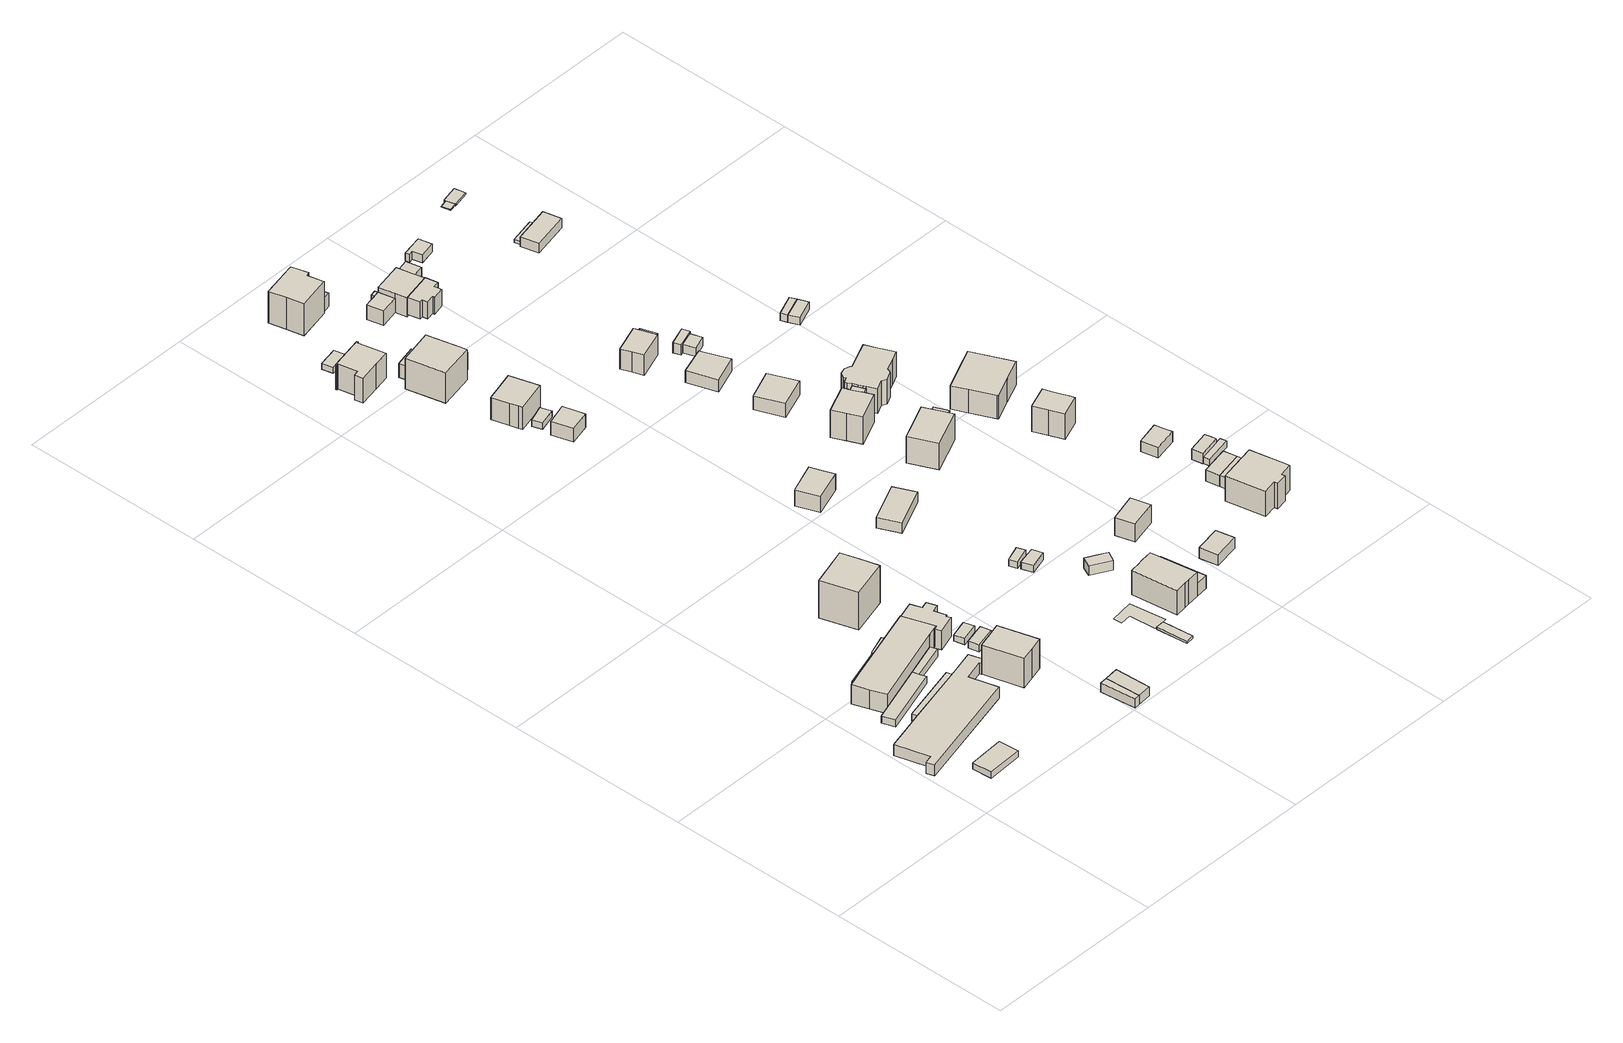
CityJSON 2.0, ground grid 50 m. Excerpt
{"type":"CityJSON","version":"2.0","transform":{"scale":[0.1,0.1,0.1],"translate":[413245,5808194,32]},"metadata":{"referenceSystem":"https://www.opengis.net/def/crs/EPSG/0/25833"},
"CityObjects":{
"building1":{"type":"Building","attributes":{"Gemeindeschluessel":"11000009","BezugspunktDach":"2200","function":"31001_2000","measuredHeight":1.94,"storeysAboveGround":1},"address":[{"country":"Germany","locality":"Berlin","thoroughfareNumber":"58 (3)","thoroughfareName":"Triglawstraße"}],"geometry":[{"type":"Solid","lod":"1","boundaries":[[[[0,1,2,3]],[[4,5,6,7]],[[4,7,3,2]],[[5,4,2,1]],[[6,5,1,0]],[[7,6,0,3]]]]}]},
"building2":{"type":"Building","attributes":{"Gemeindeschluessel":"11000009","BezugspunktDach":"2200","function":"31001_2444","measuredHeight":3.26,"storeysAboveGround":1},"address":[{"country":"Germany","locality":"Berlin","thoroughfareNumber":"58 (1)","thoroughfareName":"Triglawstraße"}],"geometry":[{"type":"Solid","lod":"1","boundaries":[[[[8,9,10,11,12,13,14,15,16,17,18,19]],[[20,21,22,23,24,25,26,27,28,29,30,31]],[[20,31,19,18]],[[21,20,18,17]],[[22,21,17,16]],[[23,22,16,15]],[[24,23,15,14]],[[25,24,14,13]],[[26,25,13,12]],[[27,26,12,11]],[[28,27,11,10]],[[29,28,10,9]],[[30,29,9,8]],[[31,30,8,19]]]]}]},
"building3":{"type":"Building","attributes":{"Gemeindeschluessel":"11000009","BezugspunktDach":"2200","function":"51009_1610","measuredHeight":2.04,"storeysAboveGround":0},"address":[{"country":"Germany","locality":"Berlin"}],"geometry":[{"type":"Solid","lod":"1","boundaries":[[[[32,33,34,35]],[[36,37,38,39]],[[36,39,35,34]],[[37,36,34,33]],[[38,37,33,32]],[[39,38,32,35]]]]}]},
"building4":{"type":"Building","attributes":{"Gemeindeschluessel":"11000009","function":"31001_2444"},"address":[{"country":"Germany","locality":"Berlin","thoroughfareNumber":"56 (3)","thoroughfareName":"Triglawstraße"}],"children":["building4-1","building4-2"]},
"building4-1":{"type":"BuildingPart","attributes":{"BezugspunktDach":"2200","measuredHeight":2.12,"storeysAboveGround":1},"parents":["building4"],"geometry":[{"type":"Solid","lod":"1","boundaries":[[[[40,41,42,43,44,45]],[[46,47,48,49,50,51]],[[46,51,45,44]],[[47,46,44,43]],[[49,48,42,41]],[[50,49,41,40]],[[51,50,40,45]],[[43,42,48,47]]]]}]},
"building4-2":{"type":"BuildingPart","attributes":{"BezugspunktDach":"2200","measuredHeight":2.12,"storeysAboveGround":1},"parents":["building4"],"geometry":[{"type":"Solid","lod":"1","boundaries":[[[[42,52,53,43]],[[54,55,48,47]],[[54,47,43,53]],[[55,54,53,52]],[[48,55,52,42]],[[42,43,47,48]]]]}]},
"building5":{"type":"Building","attributes":{"Gemeindeschluessel":"11000009","BezugspunktDach":"2200","function":"31001_2000","measuredHeight":2.02,"storeysAboveGround":1},"address":[{"country":"Germany","locality":"Berlin","thoroughfareNumber":"56 (2)","thoroughfareName":"Triglawstraße"}],"geometry":[{"type":"Solid","lod":"1","boundaries":[[[[56,57,58,59,60,61]],[[62,63,64,65,66,67]],[[62,67,61,60]],[[63,62,60,59]],[[64,63,59,58]],[[65,64,58,57]],[[66,65,57,56]],[[67,66,56,61]]]]}]},
"building6":{"type":"Building","attributes":{"Gemeindeschluessel":"11000009","BezugspunktDach":"2200","function":"31001_2444","measuredHeight":6.42,"storeysAboveGround":1},"address":[{"country":"Germany","locality":"Berlin","thoroughfareNumber":"56 (1)","thoroughfareName":"Triglawstraße"}],"geometry":[{"type":"Solid","lod":"1","boundaries":[[[[68,69,70,71,72,73,74,75,76,77]],[[78,79,80,81,82,83,84,85,86,87]],[[78,87,77,76]],[[79,78,76,75]],[[80,79,75,74]],[[81,80,74,73]],[[82,81,73,72]],[[83,82,72,71]],[[84,83,71,70]],[[85,84,70,69]],[[86,85,69,68]],[[87,86,68,77]]]]}]},
"building7":{"type":"Building","attributes":{"Gemeindeschluessel":"11000009","BezugspunktDach":"2200","function":"31001_2000","measuredHeight":9.99,"storeysAboveGround":2},"address":[{"country":"Germany","locality":"Berlin","thoroughfareNumber":"58","thoroughfareName":"Triglawstraße"}],"geometry":[{"type":"Solid","lod":"1","boundaries":[[[[88,89,90,91,92,93,94]],[[95,96,97,98,99,100,101]],[[95,101,94,93]],[[96,95,93,92]],[[97,96,92,91]],[[98,97,91,90]],[[99,98,90,89]],[[100,99,89,88]],[[101,100,88,94]]]]}]},
"building8":{"type":"Building","attributes":{"Gemeindeschluessel":"11000009","BezugspunktDach":"2200","function":"51009_1610","measuredHeight":2.69,"storeysAboveGround":0},"address":[{"country":"Germany","locality":"Berlin"}],"geometry":[{"type":"Solid","lod":"1","boundaries":[[[[102,103,104,105]],[[106,107,108,109]],[[106,109,105,104]],[[107,106,104,103]],[[108,107,103,102]],[[109,108,102,105]]]]}]},
"building9":{"type":"Building","attributes":{"Gemeindeschluessel":"11000009","BezugspunktDach":"2200","function":"31001_1010","measuredHeight":14.52,"storeysAboveGround":2},"address":[{"country":"Germany","locality":"Berlin","thoroughfareNumber":"54","thoroughfareName":"Triglawstraße"}],"geometry":[{"type":"Solid","lod":"1","boundaries":[[[[110,111,112,113,114]],[[115,116,117,118,119]],[[115,119,114,113]],[[116,115,113,112]],[[117,116,112,111]],[[118,117,111,110]],[[119,118,110,114]]]]}]},
"building10":{"type":"Building","attributes":{"Gemeindeschluessel":"11000009","BezugspunktDach":"2200","function":"31001_1010","measuredHeight":6.49,"storeysAboveGround":2},"address":[{"country":"Germany","locality":"Berlin","thoroughfareNumber":"56","thoroughfareName":"Triglawstraße"}],"geometry":[{"type":"Solid","lod":"1","boundaries":[[[[120,121,122,123,124,125,126,127,128,129,130,131,132,133]],[[134,135,136,137,138,139,140,141,142,143,144,145,146,147]],[[134,147,133,132]],[[135,134,132,131]],[[136,135,131,130]],[[137,136,130,129]],[[138,137,129,128]],[[139,138,128,127]],[[140,139,127,126]],[[141,140,126,125]],[[142,141,125,124]],[[143,142,124,123]],[[144,143,123,122]],[[145,144,122,121]],[[146,145,121,120]],[[147,146,120,133]]]]}]},
"building11":{"type":"Building","attributes":{"Gemeindeschluessel":"11000009","BezugspunktDach":"2200","function":"31001_2000","measuredHeight":2.65,"storeysAboveGround":1},"address":[{"country":"Germany","locality":"Berlin","thoroughfareNumber":"58 (4)","thoroughfareName":"Triglawstraße"}],"geometry":[{"type":"Solid","lod":"1","boundaries":[[[[103,148,149,104]],[[150,151,152,153]],[[150,153,104,149]],[[151,150,149,148]],[[152,151,148,103]],[[153,152,103,104]]]]}]},
"building12":{"type":"Building","attributes":{"Gemeindeschluessel":"11000009","BezugspunktDach":"2200","function":"51009_1611","measuredHeight":2.14,"storeysAboveGround":0},"address":[{"country":"Germany","locality":"Berlin"}],"geometry":[{"type":"Solid","lod":"1","boundaries":[[[[154,155,156,157]],[[158,159,160,161]],[[158,161,157,156]],[[159,158,156,155]],[[160,159,155,154]],[[161,160,154,157]]]]}]},
"building13":{"type":"Building","attributes":{"Gemeindeschluessel":"11000009","BezugspunktDach":"2200","function":"51009_1611","measuredHeight":1.84,"storeysAboveGround":0},"address":[{"country":"Germany","locality":"Berlin"}],"geometry":[{"type":"Solid","lod":"1","boundaries":[[[[162,163,164,165]],[[166,167,168,169]],[[166,169,165,164]],[[167,166,164,163]],[[168,167,163,162]],[[169,168,162,165]]]]}]},
"building14":{"type":"Building","attributes":{"Gemeindeschluessel":"11000009","BezugspunktDach":"2200","function":"31001_1010","measuredHeight":10.83,"storeysAboveGround":1},"address":[{"country":"Germany","locality":"Berlin","thoroughfareNumber":"17","thoroughfareName":"Wodanstraße"}],"geometry":[{"type":"Solid","lod":"1","boundaries":[[[[170,171,172,173,174,175,176,177,178,179,180,181]],[[182,183,184,185,186,187,188,189,190,191,192,193]],[[182,193,181,180]],[[183,182,180,179]],[[184,183,179,178]],[[185,184,178,177]],[[186,185,177,176]],[[187,186,176,175]],[[188,187,175,174]],[[189,188,174,173]],[[190,189,173,172]],[[191,190,172,171]],[[192,191,171,170]],[[193,192,170,181]]]]}]},
"building15":{"type":"Building","attributes":{"Gemeindeschluessel":"11000009","BezugspunktDach":"2200","function":"31001_2000","measuredHeight":0.719,"storeysAboveGround":1},"address":[{"country":"Germany","locality":"Berlin","thoroughfareNumber":"59 (3)","thoroughfareName":"Triglawstraße"}],"geometry":[{"type":"Solid","lod":"1","boundaries":[[[[194,195,196,197]],[[198,199,200,201]],[[198,201,197,196]],[[199,198,196,195]],[[200,199,195,194]],[[201,200,194,197]]]]}]},
"building16":{"type":"Building","attributes":{"Gemeindeschluessel":"11000009","BezugspunktDach":"2200","function":"31001_2463","measuredHeight":1.76,"storeysAboveGround":1},"address":[{"country":"Germany","locality":"Berlin","thoroughfareNumber":"15 (1)","thoroughfareName":"Wodanstraße"}],"geometry":[{"type":"Solid","lod":"1","boundaries":[[[[202,203,204,205]],[[206,207,208,209]],[[206,209,205,204]],[[207,206,204,203]],[[208,207,203,202]],[[209,208,202,205]]]]}]},
"building17":{"type":"Building","attributes":{"Gemeindeschluessel":"11000009","BezugspunktDach":"2200","function":"31001_1010","measuredHeight":0.035,"storeysAboveGround":1},"address":[{"country":"Germany","locality":"Berlin","thoroughfareNumber":"59 (2)","thoroughfareName":"Triglawstraße"}],"geometry":[{"type":"MultiSurface","lod":"1","boundaries":[[[210,211,212,197,196,213,214,215]]]}]},
"building18":{"type":"Building","attributes":{"Gemeindeschluessel":"11000009","BezugspunktDach":"2200","function":"31001_2000","measuredHeight":4.73,"storeysAboveGround":1},"address":[{"country":"Germany","locality":"Berlin","thoroughfareNumber":"45 (2)","thoroughfareName":"Triglawstraße"}],"geometry":[{"type":"Solid","lod":"1","boundaries":[[[[216,217,218,219]],[[220,221,222,223]],[[220,223,219,218]],[[221,220,218,217]],[[222,221,217,216]],[[223,222,216,219]]]]}]},
"building19":{"type":"Building","attributes":{"Gemeindeschluessel":"11000009","BezugspunktDach":"2200","function":"31001_2000","measuredHeight":2.59,"storeysAboveGround":1},"address":[{"country":"Germany","locality":"Berlin","thoroughfareNumber":"21 (1)","thoroughfareName":"Wodanstraße"}],"geometry":[{"type":"Solid","lod":"1","boundaries":[[[[224,225,226,227,228]],[[229,230,231,232,233]],[[229,233,228,227]],[[230,229,227,226]],[[231,230,226,225]],[[232,231,225,224]],[[233,232,224,228]]]]}]},
"building20":{"type":"Building","attributes":{"Gemeindeschluessel":"11000009","BezugspunktDach":"2200","function":"31001_1010","measuredHeight":8.16,"storeysAboveGround":1},"address":[{"country":"Germany","locality":"Berlin","thoroughfareNumber":"21","thoroughfareName":"Wodanstraße"}],"geometry":[{"type":"Solid","lod":"1","boundaries":[[[[234,235,236,237,238,239]],[[240,241,242,243,244,245]],[[240,245,239,238]],[[241,240,238,237]],[[242,241,237,236]],[[243,242,236,235]],[[244,243,235,234]],[[245,244,234,239]]]]}]},
"building21":{"type":"Building","attributes":{"Gemeindeschluessel":"11000009","function":"31001_1010"},"address":[{"country":"Germany","locality":"Berlin","thoroughfareNumber":"19","thoroughfareName":"Wodanstraße"}],"children":["building21-1","building21-2"]},
"building21-1":{"type":"BuildingPart","attributes":{"BezugspunktDach":"2200","measuredHeight":10.3,"storeysAboveGround":2},"parents":["building21"],"geometry":[{"type":"MultiSurface","lod":"1","boundaries":[[[246,247,248,249,250]],[[251,252,253,254,255]],[[251,255,250,249]],[[256,257,258,259,252,251,249,248]],[[253,252,248,247]],[[254,253,247,246]],[[255,254,246,250]],[[259,258,257,256]]]}]},
"building21-2":{"type":"BuildingPart","attributes":{"BezugspunktDach":"2200","measuredHeight":5.05,"storeysAboveGround":2},"parents":["building21"],"geometry":[{"type":"Solid","lod":"1","boundaries":[[[[256,260,261,257]],[[262,263,259,258]],[[262,258,257,261]],[[263,262,261,260]],[[259,263,260,256]],[[258,259,256,257]]]]}]},
"building22":{"type":"Building","attributes":{"Gemeindeschluessel":"11000009","BezugspunktDach":"2200","function":"31001_2000","measuredHeight":4.08,"storeysAboveGround":1},"address":[{"country":"Germany","locality":"Berlin","thoroughfareNumber":"19 (1)","thoroughfareName":"Wodanstraße"}],"geometry":[{"type":"Solid","lod":"1","boundaries":[[[[264,265,266,267]],[[268,269,270,271]],[[268,271,267,266]],[[269,268,266,265]],[[270,269,265,264]],[[271,270,264,267]]]]}]},
"building23":{"type":"Building","attributes":{"Gemeindeschluessel":"11000009","BezugspunktDach":"2200","function":"31001_2463","measuredHeight":5.63,"storeysAboveGround":1},"address":[{"country":"Germany","locality":"Berlin","thoroughfareNumber":"51 (1)","thoroughfareName":"Triglawstraße"}],"geometry":[{"type":"Solid","lod":"1","boundaries":[[[[272,273,274,275,276]],[[277,278,279,280,281]],[[277,281,276,275]],[[278,277,275,274]],[[279,278,274,273]],[[280,279,273,272]],[[281,280,272,276]]]]}]},
"building24":{"type":"Building","attributes":{"Gemeindeschluessel":"11000009","BezugspunktDach":"2200","function":"31001_2000","measuredHeight":1.99,"storeysAboveGround":1},"address":[{"country":"Germany","locality":"Berlin","thoroughfareNumber":"55 (1)","thoroughfareName":"Triglawstraße"}],"geometry":[{"type":"Solid","lod":"1","boundaries":[[[[282,283,284,285]],[[286,287,288,289]],[[286,289,285,284]],[[287,286,284,283]],[[288,287,283,282]],[[289,288,282,285]]]]}]},
"building25":{"type":"Building","attributes":{"Gemeindeschluessel":"11000009","BezugspunktDach":"2200","function":"31001_2463","measuredHeight":2.15,"storeysAboveGround":1},"address":[{"country":"Germany","locality":"Berlin","thoroughfareNumber":"57 (1)","thoroughfareName":"Triglawstraße"}],"geometry":[{"type":"Solid","lod":"1","boundaries":[[[[290,291,292,293]],[[294,295,296,297]],[[294,297,293,292]],[[295,294,292,291]],[[296,295,291,290]],[[297,296,290,293]]]]}]},
"building26":{"type":"Building","attributes":{"Gemeindeschluessel":"11000009","BezugspunktDach":"2200","function":"31001_2463","measuredHeight":3.79,"storeysAboveGround":1},"address":[{"country":"Germany","locality":"Berlin","thoroughfareNumber":"53 (1)","thoroughfareName":"Triglawstraße"}],"geometry":[{"type":"Solid","lod":"1","boundaries":[[[[298,299,300,301]],[[302,303,304,305]],[[302,305,301,300]],[[303,302,300,299]],[[304,303,299,298]],[[305,304,298,301]]]]}]},
"building27":{"type":"Building","attributes":{"Gemeindeschluessel":"11000009","BezugspunktDach":"2200","function":"31001_1010","measuredHeight":9.08,"storeysAboveGround":2},"address":[{"country":"Germany","locality":"Berlin","thoroughfareNumber":"59","thoroughfareName":"Triglawstraße"}],"geometry":[{"type":"Solid","lod":"1","boundaries":[[[[306,307,308,309,310,311,312,313,314]],[[315,316,317,318,319,320,321,322,323]],[[315,323,314,313]],[[316,315,313,312]],[[317,316,312,311]],[[318,317,311,310]],[[319,318,310,309]],[[320,319,309,308]],[[321,320,308,307]],[[322,321,307,306]],[[323,322,306,314]]]]}]},
"building28":{"type":"Building","attributes":{"Gemeindeschluessel":"11000009","BezugspunktDach":"2200","function":"31001_2463","measuredHeight":3.61,"storeysAboveGround":1},"address":[{"country":"Germany","locality":"Berlin","thoroughfareNumber":"57A (3)","thoroughfareName":"Triglawstraße"}],"geometry":[{"type":"Solid","lod":"1","boundaries":[[[[324,325,326,327,328]],[[329,330,331,332,333]],[[329,333,328,327]],[[330,329,327,326]],[[331,330,326,325]],[[332,331,325,324]],[[333,332,324,328]]]]}]},
"building29":{"type":"Building","attributes":{"Gemeindeschluessel":"11000009","function":"31001_1010"},"address":[{"country":"Germany","locality":"Berlin","thoroughfareNumber":"13","thoroughfareName":"Wodanstraße"}],"children":["building29-1","building29-2"]},
"building29-1":{"type":"BuildingPart","attributes":{"BezugspunktDach":"2200","measuredHeight":10.13,"storeysAboveGround":2},"parents":["building29"],"geometry":[{"type":"MultiSurface","lod":"1","boundaries":[[[334,335,336,337,338,339,340,341,342,343]],[[344,345,346,347,348,349,350,351,352,353]],[[344,353,343,342]],[[345,344,342,341]],[[346,345,341,340]],[[354,355,340,339]],[[356,354,347,348,347,339,338]],[[349,348,349,357,356,358,338,337]],[[350,349,337,336]],[[351,350,336,335]],[[352,351,335,334]],[[353,352,334,343]],[[347,346,355,354]],[[348,347,354,356]],[[358,356,357,349,348]]]}]},
"building29-2":{"type":"BuildingPart","attributes":{"BezugspunktDach":"2200","measuredHeight":3.95,"storeysAboveGround":2},"parents":["building29"],"geometry":[{"type":"MultiSurface","lod":"1","boundaries":[[[357,359,360,361,355,356]],[[346,362,363,364,349,348]],[[362,346,355,361]],[[363,362,361,360]],[[364,363,360,359]],[[349,364,359,357]],[[346,347,354,355]],[[348,356,354,347]],[[348,349,357,356]]]}]},
"building30":{"type":"Building","attributes":{"Gemeindeschluessel":"11000009","BezugspunktDach":"2200","function":"31001_2000","measuredHeight":3.81,"storeysAboveGround":1},"address":[{"country":"Germany","locality":"Berlin","thoroughfareNumber":"59 (1)","thoroughfareName":"Triglawstraße"}],"geometry":[{"type":"Solid","lod":"1","boundaries":[[[[365,366,367,368]],[[369,370,319,318]],[[369,318,368,367]],[[370,369,367,366]],[[319,370,366,365]],[[318,319,365,368]]]]}]},
"building31":{"type":"Building","attributes":{"Gemeindeschluessel":"11000009","BezugspunktDach":"2200","function":"51009_1610","measuredHeight":2.42,"storeysAboveGround":0},"address":[{"country":"Germany","locality":"Berlin"}],"geometry":[{"type":"Solid","lod":"1","boundaries":[[[[371,372,373,374]],[[375,376,377,378]],[[375,378,374,373]],[[376,375,373,372]],[[377,376,372,371]],[[378,377,371,374]]]]}]},
"building32":{"type":"Building","attributes":{"Gemeindeschluessel":"11000009","BezugspunktDach":"2200","function":"31001_2000","measuredHeight":3.73,"storeysAboveGround":1},"address":[{"country":"Germany","locality":"Berlin","thoroughfareNumber":"59 (6)","thoroughfareName":"Triglawstraße"}],"geometry":[{"type":"Solid","lod":"1","boundaries":[[[[379,380,381,382,383]],[[384,385,386,387,388]],[[384,388,383,382]],[[385,384,382,381]],[[386,385,381,380]],[[387,386,380,379]],[[388,387,379,383]]]]}]},
"building33":{"type":"Building","attributes":{"Gemeindeschluessel":"11000009","BezugspunktDach":"2200","function":"31001_1010","measuredHeight":6.97,"storeysAboveGround":1},"address":[{"country":"Germany","locality":"Berlin","thoroughfareNumber":"57A","thoroughfareName":"Triglawstraße"}],"geometry":[{"type":"Solid","lod":"1","boundaries":[[[[389,390,391,392,393]],[[394,395,396,397,398]],[[394,398,393,392]],[[395,394,392,391]],[[396,395,391,390]],[[397,396,390,389]],[[398,397,389,393]]]]}]},
"building34":{"type":"Building","attributes":{"Gemeindeschluessel":"11000009","function":"31001_1010"},"address":[{"country":"Germany","locality":"Berlin","thoroughfareNumber":"15","thoroughfareName":"Wodanstraße"}],"children":["building34-1","building34-2","building34-3"]},
"building34-1":{"type":"BuildingPart","attributes":{"BezugspunktDach":"2200","measuredHeight":7.08,"storeysAboveGround":1},"parents":["building34"],"geometry":[{"type":"MultiSurface","lod":"1","boundaries":[[[399,400,401,402,403,404,405,406]],[[407,408,409,410,411,412,413,414]],[[407,414,406,405]],[[408,407,405,404]],[[409,408,404,403]],[[415,416,403,402]],[[411,410,402,401]],[[412,411,401,400]],[[413,412,400,399]],[[417,418,413,399,406]],[[410,409,416,415]],[[414,413,418,417]]]}]},
"building34-2":{"type":"BuildingPart","attributes":{"BezugspunktDach":"2200","measuredHeight":4.34,"storeysAboveGround":1},"parents":["building34"],"geometry":[{"type":"Solid","lod":"1","boundaries":[[[[415,419,420,416]],[[421,422,410,409]],[[421,409,416,420]],[[422,421,420,419]],[[410,422,419,415]],[[410,415,416,409]]]]}]},
"building34-3":{"type":"BuildingPart","attributes":{"BezugspunktDach":"2200","measuredHeight":4.34,"storeysAboveGround":1},"parents":["building34"],"geometry":[{"type":"Solid","lod":"1","boundaries":[[[[423,418,417,424,425]],[[426,414,413,427,428]],[[426,428,425,424]],[[414,426,424,417]],[[427,413,418,423]],[[428,427,423,425]],[[413,414,417,418]]]]}]},
"building35":{"type":"Building","attributes":{"Gemeindeschluessel":"11000009","BezugspunktDach":"2200","function":"31001_1010","measuredHeight":5.05,"storeysAboveGround":1},"address":[{"country":"Germany","locality":"Berlin","thoroughfareNumber":"17 (1)","thoroughfareName":"Wodanstraße"}],"geometry":[{"type":"Solid","lod":"1","boundaries":[[[[429,430,431,432,433,434,435,436,437,438]],[[439,440,441,442,443,444,445,446,447,448]],[[439,448,438,437]],[[440,439,437,436]],[[441,440,436,435]],[[442,441,435,434]],[[443,442,434,433]],[[444,443,433,432]],[[445,444,432,431]],[[446,445,431,430]],[[447,446,430,429]],[[448,447,429,438]]]]}]},
"building36":{"type":"Building","attributes":{"Gemeindeschluessel":"11000009","BezugspunktDach":"2200","function":"31001_1010","measuredHeight":4.62,"storeysAboveGround":1},"address":[{"country":"Germany","locality":"Berlin","thoroughfareNumber":"49","thoroughfareName":"Triglawstraße"}],"geometry":[{"type":"Solid","lod":"1","boundaries":[[[[449,450,451,452]],[[453,454,455,456]],[[453,456,452,451]],[[454,453,451,450]],[[455,454,450,449]],[[456,455,449,452]]]]}]},
"building37":{"type":"Building","attributes":{"Gemeindeschluessel":"11000009","function":"31001_1010"},"address":[{"country":"Germany","locality":"Berlin","thoroughfareNumber":"45","thoroughfareName":"Triglawstraße"}],"children":["building37-1","building37-2"]},
"building37-1":{"type":"BuildingPart","attributes":{"BezugspunktDach":"2200","measuredHeight":7.63,"storeysAboveGround":1},"parents":["building37"],"geometry":[{"type":"MultiSurface","lod":"1","boundaries":[[[457,458,459,460,461,462,463,464,465]],[[466,467,468,469,470,471,472,473,474]],[[466,474,465,464]],[[467,466,464,463]],[[475,476,467,463,462]],[[477,475,468,462,461]],[[470,469,461,460]],[[471,470,460,459]],[[472,471,459,458]],[[473,472,458,457]],[[474,473,457,465]],[[468,467,476,475]],[[469,478,468,475,477]]]}]},
"building37-2":{"type":"BuildingPart","attributes":{"BezugspunktDach":"2200","measuredHeight":4.35,"storeysAboveGround":1},"parents":["building37"],"geometry":[{"type":"MultiSurface","lod":"1","boundaries":[[[477,479,480,481,476]],[[482,483,470,469,467]],[[482,467,476,481]],[[483,482,481,480]],[[470,483,480,479]],[[469,470,479,477]],[[469,477,469,484]],[[476,467,468,475]],[[484,469,477,475,468]]]}]},
"building38":{"type":"Building","attributes":{"Gemeindeschluessel":"11000009","BezugspunktDach":"2200","function":"31001_1010","measuredHeight":3.54,"storeysAboveGround":1},"address":[{"country":"Germany","locality":"Berlin","thoroughfareNumber":"47","thoroughfareName":"Triglawstraße"}],"geometry":[{"type":"Solid","lod":"1","boundaries":[[[[485,486,487,488]],[[489,490,491,492]],[[489,492,488,487]],[[490,489,487,486]],[[491,490,486,485]],[[492,491,485,488]]]]}]},
"building39":{"type":"Building","attributes":{"Gemeindeschluessel":"11000009","function":"31001_1010"},"address":[{"country":"Germany","locality":"Berlin","thoroughfareNumber":"53","thoroughfareName":"Triglawstraße"}],"children":["building39-1","building39-2"]},
"building39-1":{"type":"BuildingPart","attributes":{"BezugspunktDach":"2200","measuredHeight":9.34,"storeysAboveGround":2},"parents":["building39"],"geometry":[{"type":"MultiSurface","lod":"1","boundaries":[[[493,494,495,496,497]],[[498,499,500,501,502]],[[498,502,497,496]],[[503,504,505,498,496,495]],[[500,506,507,503,499,495,494]],[[501,500,494,493]],[[502,501,493,497]],[[499,505,504,503]],[[499,503,507,506]]]}]},
"building39-2":{"type":"BuildingPart","attributes":{"BezugspunktDach":"2200","measuredHeight":6.24,"storeysAboveGround":2},"parents":["building39"],"geometry":[{"type":"MultiSurface","lod":"1","boundaries":[[[507,508,509,504]],[[510,511,506,505]],[[510,505,504,509]],[[511,510,509,508]],[[506,511,508,507]],[[505,499,503,504]],[[506,507,503,499]]]}]},
"building40":{"type":"Building","attributes":{"Gemeindeschluessel":"11000009","BezugspunktDach":"2200","function":"51009_1610","measuredHeight":3,"storeysAboveGround":0},"address":[{"country":"Germany","locality":"Berlin"}],"geometry":[{"type":"Solid","lod":"1","boundaries":[[[[512,513,514,515]],[[516,517,518,519]],[[516,519,515,514]],[[517,516,514,513]],[[518,517,513,512]],[[519,518,512,515]]]]}]},
"building41":{"type":"Building","attributes":{"Gemeindeschluessel":"11000009","function":"31001_1010"},"address":[{"country":"Germany","locality":"Berlin","thoroughfareNumber":"51","thoroughfareName":"Triglawstraße"}],"children":["building41-1","building41-2","building41-3"]},
"building41-1":{"type":"BuildingPart","attributes":{"BezugspunktDach":"2200","measuredHeight":9,"storeysAboveGround":1},"parents":["building41"],"geometry":[{"type":"MultiSurface","lod":"1","boundaries":[[[520,521,522,523,524,525,526,527,528,529,530,531,532,533,534,535,536,537,538,539,540,541,542]],[[543,544,545,546,547,548,549,550,551,552,553,554,555,556,557,558,559,560,561,562,563,564,565]],[[543,565,542,541]],[[544,543,541,540]],[[545,544,540,539]],[[546,545,539,538]],[[547,546,538,537]],[[548,547,537,536]],[[549,548,536,535]],[[550,549,535,534]],[[551,550,534,533]],[[552,551,533,532]],[[553,552,532,531]],[[554,553,531,530]],[[555,554,530,529]],[[556,555,529,528]],[[557,556,528,527]],[[558,557,527,526]],[[559,558,526,525]],[[560,559,525,524]],[[566,567,524,523]],[[568,566,561,523,522]],[[569,568,562,522,521]],[[564,563,521,520]],[[565,564,520,542]],[[561,560,570,567,566]],[[562,571,561,566,568]],[[563,562,568,569]]]}]},
"building41-2":{"type":"BuildingPart","attributes":{"BezugspunktDach":"2200","measuredHeight":6.64,"storeysAboveGround":1},"parents":["building41"],"geometry":[{"type":"MultiSurface","lod":"1","boundaries":[[[572,567,569,573,574]],[[575,563,560,576,577]],[[575,577,574,573]],[[563,575,573,569]],[[576,560,567,572]],[[561,566,567,560]],[[571,562,568,566,578,561]],[[569,568,562,563]],[[577,579,580,574]],[[572,580,579,576]]]}]},
"building41-3":{"type":"BuildingPart","attributes":{"BezugspunktDach":"2200","measuredHeight":9.45,"storeysAboveGround":1},"parents":["building41"],"geometry":[{"type":"MultiSurface","lod":"1","boundaries":[[[581,582,583,584,585,586,587,588,589,590]],[[591,592,575,577,579,576,593,594,595,596]],[[591,596,590,589]],[[592,591,589,588]],[[575,592,588,587]],[[577,575,587,586]],[[580,574,577,586,585]],[[572,580,579,585,584]],[[593,576,584,583]],[[594,593,583,582]],[[595,594,582,581]],[[596,595,581,590]],[[579,577,574,580]],[[576,597,579,580,572]]]}]},
"building42":{"type":"Building","attributes":{"Gemeindeschluessel":"11000009","BezugspunktDach":"2200","function":"31001_2000","measuredHeight":3.17,"storeysAboveGround":1},"address":[{"country":"Germany","locality":"Berlin","thoroughfareNumber":"45 (1)","thoroughfareName":"Triglawstraße"}],"geometry":[{"type":"Solid","lod":"1","boundaries":[[[[598,599,600,601,602,603]],[[604,605,606,607,608,609]],[[604,609,603,602]],[[605,604,602,601]],[[606,605,601,600]],[[607,606,600,599]],[[608,607,599,598]],[[609,608,598,603]]]]}]},
"building43":{"type":"Building","attributes":{"Gemeindeschluessel":"11000009","BezugspunktDach":"2200","function":"31001_1010","measuredHeight":3.25,"storeysAboveGround":1},"address":[{"country":"Germany","locality":"Berlin","thoroughfareNumber":"47 (2)","thoroughfareName":"Triglawstraße"}],"geometry":[{"type":"Solid","lod":"1","boundaries":[[[[610,611,612,613,614]],[[615,616,617,618,619]],[[615,619,614,613]],[[616,615,613,612]],[[617,616,612,611]],[[618,617,611,610]],[[619,618,610,614]]]]}]},
"building44":{"type":"Building","attributes":{"Gemeindeschluessel":"11000009","BezugspunktDach":"2200","function":"31001_2000","measuredHeight":2.32,"storeysAboveGround":1},"address":[{"country":"Germany","locality":"Berlin","thoroughfareNumber":"15 (2)","thoroughfareName":"Wodanstraße"}],"geometry":[{"type":"Solid","lod":"1","boundaries":[[[[620,621,622,623,624,625]],[[626,627,628,629,630,631]],[[626,631,625,624]],[[627,626,624,623]],[[628,627,623,622]],[[629,628,622,621]],[[630,629,621,620]],[[631,630,620,625]]]]}]},
"building45":{"type":"Building","attributes":{"Gemeindeschluessel":"11000009","BezugspunktDach":"2200","function":"31001_1010","measuredHeight":8.64,"storeysAboveGround":2},"address":[{"country":"Germany","locality":"Berlin","thoroughfareNumber":"59A","thoroughfareName":"Triglawstraße"}],"geometry":[{"type":"Solid","lod":"1","boundaries":[[[[632,633,634,635,636,637,638,639,640,641]],[[642,643,644,645,646,647,648,649,650,651]],[[642,651,641,640]],[[643,642,640,639]],[[644,643,639,638]],[[645,644,638,637]],[[646,645,637,636]],[[647,646,636,635]],[[648,647,635,634]],[[649,648,634,633]],[[650,649,633,632]],[[651,650,632,641]]]]}]},
"building46":{"type":"Building","attributes":{"Gemeindeschluessel":"11000009","function":"31001_1010"},"address":[{"country":"Germany","locality":"Berlin","thoroughfareNumber":"55","thoroughfareName":"Triglawstraße"}],"children":["building46-1","building46-2"]},
"building46-1":{"type":"BuildingPart","attributes":{"BezugspunktDach":"2200","measuredHeight":10.33,"storeysAboveGround":2},"parents":["building46"],"geometry":[{"type":"MultiSurface","lod":"1","boundaries":[[[652,653,654,655,656,657,658,659]],[[660,661,662,663,664,665,666,667]],[[660,667,659,658]],[[661,660,658,657]],[[668,669,670,657,656]],[[662,661,671,672]],[[663,662,656,655],[673,674,668,672]],[[664,663,655,654]],[[665,664,654,653]],[[666,665,653,652]],[[667,666,652,659]],[[672,671,670,669,668]],[[668,674,673,672]]]}]},
"building46-2":{"type":"BuildingPart","attributes":{"BezugspunktDach":"2200","measuredHeight":4.66,"storeysAboveGround":2},"parents":["building46"],"geometry":[{"type":"MultiSurface","lod":"1","boundaries":[[[674,675,676,669]],[[677,678,673,671]],[[677,671,669,676]],[[678,677,676,675]],[[673,678,675,674]],[[672,668,669,671]],[[673,679,674,668,672]]]}]},
"building47":{"type":"Building","attributes":{"Gemeindeschluessel":"11000009","BezugspunktDach":"2200","function":"31001_1010","measuredHeight":7.76,"storeysAboveGround":1},"address":[{"country":"Germany","locality":"Berlin","thoroughfareNumber":"53A","thoroughfareName":"Triglawstraße"}],"geometry":[{"type":"Solid","lod":"1","boundaries":[[[[680,681,682,683,684,685,686,687]],[[688,689,690,691,692,693,694,695]],[[688,695,687,686]],[[689,688,686,685]],[[690,689,685,684]],[[691,690,684,683]],[[692,691,683,682]],[[693,692,682,681]],[[694,693,681,680]],[[695,694,680,687]]]]}]},
"building48":{"type":"Building","attributes":{"Gemeindeschluessel":"11000009","BezugspunktDach":"2200","function":"51009_1610","measuredHeight":3.32,"storeysAboveGround":0},"address":[{"country":"Germany","locality":"Berlin"}],"geometry":[{"type":"Solid","lod":"1","boundaries":[[[[696,697,698,699,700,701]],[[702,703,644,643,642,704]],[[702,704,701,700]],[[703,702,700,699]],[[644,703,699,698]],[[643,644,698,697]],[[642,643,697,696]],[[704,642,696,701]]]]}]},
"building49":{"type":"Building","attributes":{"Gemeindeschluessel":"11000009","BezugspunktDach":"2200","function":"31001_2463","measuredHeight":3.32,"storeysAboveGround":1},"address":[{"country":"Germany","locality":"Berlin","thoroughfareNumber":"59A (1)","thoroughfareName":"Triglawstraße"}],"geometry":[{"type":"Solid","lod":"1","boundaries":[[[[701,700,705,706]],[[707,702,704,708]],[[707,708,706,705]],[[702,707,705,700]],[[704,702,700,701]],[[708,704,701,706]]]]}]},
"building50":{"type":"Building","attributes":{"Gemeindeschluessel":"11000009","BezugspunktDach":"2200","function":"31001_1312","measuredHeight":3.44,"storeysAboveGround":1},"address":[{"country":"Germany","locality":"Berlin","thoroughfareNumber":"57","thoroughfareName":"Triglawstraße"}],"geometry":[{"type":"Solid","lod":"1","boundaries":[[[[709,710,711,712,713]],[[714,715,716,717,718]],[[714,718,713,712]],[[715,714,712,711]],[[716,715,711,710]],[[717,716,710,709]],[[718,717,709,713]]]]}]},
"building51":{"type":"Building","attributes":{"Gemeindeschluessel":"11000009","BezugspunktDach":"2200","function":"31001_1010","measuredHeight":3.5,"storeysAboveGround":1},"address":[{"country":"Germany","locality":"Berlin","thoroughfareNumber":"57A (2)","thoroughfareName":"Triglawstraße"}],"geometry":[{"type":"Solid","lod":"1","boundaries":[[[[719,720,721,722,723]],[[724,725,726,727,728]],[[724,728,723,722]],[[725,724,722,721]],[[726,725,721,720]],[[727,726,720,719]],[[728,727,719,723]]]]}]},
"building52":{"type":"Building","attributes":{"Gemeindeschluessel":"11000009","BezugspunktDach":"2200","function":"31001_2000","measuredHeight":1.91,"storeysAboveGround":1},"address":[{"country":"Germany","locality":"Berlin","thoroughfareNumber":"57A (1)","thoroughfareName":"Triglawstraße"}],"geometry":[{"type":"Solid","lod":"1","boundaries":[[[[729,730,731,732,733]],[[734,735,736,737,738]],[[734,738,733,732]],[[735,734,732,731]],[[736,735,731,730]],[[737,736,730,729]],[[738,737,729,733]]]]}]},
"building53":{"type":"Building","attributes":{"Gemeindeschluessel":"11000009","BezugspunktDach":"2200","function":"31001_1010","measuredHeight":0.865,"storeysAboveGround":1},"address":[{"country":"Germany","locality":"Berlin","thoroughfareNumber":"17 (2)","thoroughfareName":"Wodanstraße"}],"geometry":[{"type":"Solid","lod":"1","boundaries":[[[[739,740,741,742]],[[743,744,745,746]],[[743,746,742,741]],[[744,743,741,740]],[[745,744,740,739]],[[746,745,739,742]]]]}]},
"building54":{"type":"Building","attributes":{"Gemeindeschluessel":"11000009","BezugspunktDach":"2200","function":"31001_2000","measuredHeight":2.18,"storeysAboveGround":1},"address":[{"country":"Germany","locality":"Berlin","thoroughfareNumber":"47 (1)","thoroughfareName":"Triglawstraße"}],"geometry":[{"type":"Solid","lod":"1","boundaries":[[[[747,748,749,750]],[[751,752,753,754]],[[751,754,750,749]],[[752,751,749,748]],[[753,752,748,747]],[[754,753,747,750]]]]}]},
"building55":{"type":"Building","attributes":{"Gemeindeschluessel":"11000009","BezugspunktDach":"2200","function":"31001_2000","measuredHeight":2.18,"storeysAboveGround":1},"address":[{"country":"Germany","locality":"Berlin","thoroughfareNumber":"49 (1)","thoroughfareName":"Triglawstraße"}],"geometry":[{"type":"Solid","lod":"1","boundaries":[[[[755,756,748,747]],[[752,757,758,753]],[[752,753,747,748]],[[757,752,748,756]],[[758,757,756,755]],[[753,758,755,747]]]]}]},
"building56":{"type":"Building","attributes":{"Gemeindeschluessel":"11000009","BezugspunktDach":"2200","function":"31001_2000","measuredHeight":3.39,"storeysAboveGround":1},"address":[{"country":"Germany","locality":"Berlin","thoroughfareNumber":"19 (2)","thoroughfareName":"Wodanstraße"}],"geometry":[{"type":"Solid","lod":"1","boundaries":[[[[759,760,761,762,763]],[[764,765,766,767,768]],[[764,768,763,762]],[[765,764,762,761]],[[766,765,761,760]],[[767,766,760,759]],[[768,767,759,763]]]]}]},
"building57":{"type":"Building","attributes":{"Gemeindeschluessel":"11000009","BezugspunktDach":"2200","function":"31001_2000","measuredHeight":0.186,"storeysAboveGround":1},"address":[{"country":"Germany","locality":"Berlin","thoroughfareNumber":"13 (2)","thoroughfareName":"Wodanstraße"}],"geometry":[{"type":"Solid","lod":"1","boundaries":[[[[769,770,771,772]],[[773,774,775,776]],[[773,776,772,771]],[[774,773,771,770]],[[775,774,770,769]],[[776,775,769,772]]]]}]},
"building58":{"type":"Building","attributes":{"Gemeindeschluessel":"11000009","BezugspunktDach":"2200","function":"51009_1610","measuredHeight":0.452,"storeysAboveGround":0},"address":[{"country":"Germany","locality":"Berlin"}],"geometry":[{"type":"Solid","lod":"1","boundaries":[[[[771,770,777,778,779]],[[780,781,782,783,784]],[[780,784,779,778]],[[781,780,778,777]],[[782,781,777,770]],[[783,782,770,771]],[[784,783,771,779]]]]}]}
},
"vertices":[
[97,74,28],[195,80,28],[190,135,28],[93,128,28],[190,135,9],[195,80,9],[97,74,9],[93,128,9],
[32,202,43],[9,196,43],[16,175,43],[320,254,43],[299,331,43],[354,346,43],[356,341,43],[371,345,43],[358,385,43],[291,367,43],[127,325,43],[6,293,43],[127,325,10],[291,367,10],[358,385,10],[371,345,10],[356,341,10],[354,346,10],[299,331,10],[320,254,10],[16,175,10],[9,196,10],[32,202,10],[6,293,10],
[127,325,34],[291,367,34],[286,386,34],[122,344,34],[286,386,14],[291,367,14],[127,325,14],[122,344,14],
[78,353,38],[241,406,38],[235,423,38],[230,441,38],[100,398,38],[67,387,38],[100,398,17],[230,441,17],[235,423,17],[241,406,17],[78,353,17],[67,387,17],
[330,453,38],[324,472,38],[324,472,17],[330,453,17],
[114,498,41],[280,551,41],[271,574,41],[217,555,41],[217,552,41],[108,516,41],[217,552,21],[217,555,21],[271,574,21],[280,551,21],[114,498,21],[108,516,21],
[85,440,75],[100,398,75],[324,472,75],[347,479,75],[356,482,75],[342,524,75],[327,566,75],[280,551,75],[114,498,75],[70,483,75],[114,498,18],[280,551,18],[327,566,18],[342,524,18],[356,482,18],[347,479,18],[324,472,18],[100,398,18],[85,440,18],[70,483,18],
[385,236,98],[423,246,98],[460,257,98],[430,362,98],[393,351,98],[371,345,98],[356,341,98],[371,345,11],[393,351,11],[430,362,11],[460,257,11],[423,246,11],[385,236,11],[356,341,11],
[506,3,35],[521,4,35],[515,101,35],[495,99,35],[515,101,8],[521,4,8],[506,3,8],[495,99,8],
[275,647,131],[379,677,131],[365,727,131],[350,776,131],[245,744,131],[350,776,20],[365,727,20],[379,677,20],[275,647,20],[245,744,20],
[343,521,73],[356,482,73],[347,479,73],[353,462,73],[403,478,73],[398,491,73],[403,492,73],[393,524,73],[413,531,73],[408,544,73],[404,557,73],[385,551,73],[374,581,73],[327,566,73],[374,581,17],[385,551,17],[404,557,17],[408,544,17],[413,531,17],[393,524,17],[403,492,17],[398,491,17],[403,478,17],[353,462,17],[347,479,17],[356,482,17],[343,521,17],[327,566,17],
[559,7,35],[554,105,35],[554,105,9],[559,7,9],[521,4,9],[515,101,9],
[407,395,36],[464,410,36],[457,438,36],[400,423,36],[457,438,15],[464,410,15],[407,395,15],[400,423,15],
[403,436,34],[452,450,34],[444,478,34],[396,464,34],[444,478,16],[452,450,16],[403,436,16],[396,464,16],
[97,2100,102],[100,2101,102],[111,2050,102],[97,2047,102],[102,2024,102],[160,2037,102],[203,2046,102],[186,2120,102],[190,2121,102],[189,2124,102],[142,2114,102],[96,2104,102],[142,2114,28],[189,2124,28],[190,2121,28],[186,2120,28],[203,2046,28],[160,2037,28],[102,2024,28],[97,2047,28],[111,2050,28],[100,2101,28],[97,2100,28],[96,2104,28],
[755,70,16],[778,73,16],[769,157,16],[746,156,16],[769,157,9],[778,73,9],[755,70,9],[746,156,9],
[129,2142,52],[181,2153,52],[175,2182,52],[122,2171,52],[175,2182,34],[181,2153,34],[129,2142,34],[122,2171,34],
[703,225,16],[733,227,16],[740,155,16],[779,158,16],[765,256,16],[701,248,16],
[315,1567,78],[372,1583,78],[356,1641,78],[298,1623,78],[356,1641,38],[372,1583,38],[315,1567,38],[298,1623,38],
[299,1649,58],[346,1663,58],[341,1677,58],[337,1692,58],[290,1675,58],[337,1692,40],[341,1677,40],[346,1663,40],[299,1649,40],[290,1675,40],
[266,1720,97],[272,1699,97],[275,1689,97],[360,1712,97],[337,1790,97],[253,1767,97],[337,1790,31],[360,1712,31],[275,1689,31],[272,1699,31],[266,1720,31],[253,1767,31],
[222,1878,126],[316,1898,126],[313,1914,126],[291,2004,126],[197,1982,126],[291,2004,36],[313,1914,36],[316,1898,36],[222,1878,36],[197,1982,36],[313,1914,88],[301,1963,88],[301,1963,37],[313,1914,37],
[343,1921,88],[331,1970,88],[331,1970,37],[343,1921,37],
[224,1998,77],[282,2013,77],[275,2034,77],[218,2020,77],[275,2034,36],[282,2013,36],[224,1998,36],[218,2020,36],
[519,988,76],[601,1018,76],[589,1049,76],[578,1080,76],[496,1049,76],[578,1080,28],[589,1049,28],[601,1018,28],[519,988,28],[496,1049,28],
[688,533,33],[732,548,33],[724,570,33],[681,555,33],[724,570,13],[732,548,13],[688,533,13],[681,555,13],
[700,495,37],[748,509,37],[739,537,37],[690,525,37],[739,537,16],[748,509,16],[700,495,16],[690,525,16],
[597,808,51],[702,856,51],[676,913,51],[571,865,51],[676,913,20],[702,856,20],[597,808,20],[571,865,20],
[806,147,91],[839,152,91],[853,154,91],[886,158,91],[866,281,91],[865,285,91],[834,281,91],[820,278,91],[790,273,91],[820,278,19],[834,281,19],[865,285,19],[866,281,19],[886,158,19],[853,154,19],[839,152,19],[806,147,19],[790,273,19],
[831,368,43],[845,395,43],[818,409,43],[791,423,43],[778,396,43],[791,423,14],[818,409,14],[845,395,14],[831,368,14],[778,396,14],
[173,2327,128],[183,2282,128],[274,2302,128],[273,2305,128],[263,2346,128],[272,2349,128],[274,2350,128],[272,2355,128],[261,2395,128],[162,2373,128],[261,2395,34],[272,2355,34],[274,2350,34],[272,2349,34],[263,2346,34],[273,2305,34],[274,2302,34],[183,2282,34],[173,2327,34],[162,2373,34],[272,2349,74],[274,2350,74],[263,2346,74],[273,2305,74],[263,2346,46],
[298,2311,74],[288,2347,74],[275,2344,74],[275,2344,34],[288,2347,34],[298,2311,34],
[886,158,57],[921,163,57],[902,286,57],[866,281,57],[902,286,19],[921,163,19],
[380,2242,52],[396,2246,52],[394,2256,52],[378,2252,52],[394,2256,28],[396,2246,28],[380,2242,28],[378,2252,28],
[996,193,56],[1067,207,56],[1061,232,56],[1056,257,56],[986,243,56],[1056,257,24],[1061,232,24],[1067,207,24],[996,193,24],[986,243,24],
[938,397,69],[1013,417,69],[1006,443,69],[999,469,69],[924,448,69],[999,469,15],[1006,443,15],[1013,417,15],[938,397,15],[924,448,15],
[404,2202,69],[411,2171,69],[491,2189,69],[483,2223,69],[474,2263,69],[396,2246,69],[395,2246,69],[394,2246,69],[395,2246,12],[396,2246,12],[474,2263,12],[483,2223,12],[491,2189,12],[411,2171,12],[404,2202,12],[394,2246,12],[483,2223,55],[474,2263,55],[394,2246,55],[404,2202,55],
[526,2232,55],[517,2273,55],[517,2273,12],[526,2232,12],
[352,2190,55],[380,2242,55],[342,2234,55],[380,2242,12],[352,2190,12],[342,2234,12],
[419,2138,70],[428,2140,70],[431,2125,70],[453,2130,70],[454,2125,70],[486,2133,70],[482,2152,70],[498,2155,70],[491,2189,70],[411,2171,70],[491,2189,20],[498,2155,20],[482,2152,20],[486,2133,20],[454,2125,20],[453,2130,20],[431,2125,20],[428,2140,20],[419,2138,20],[411,2171,20],
[698,1261,89],[780,1292,89],[748,1367,89],[669,1335,89],[748,1367,48],[780,1292,48],[698,1261,48],[669,1335,48],
[587,1635,101],[597,1607,101],[672,1633,101],[669,1642,101],[669,1641,101],[662,1661,101],[653,1685,101],[651,1690,101],[576,1663,101],[651,1690,41],[653,1685,41],[662,1661,41],[669,1641,41],[669,1642,41],[672,1633,41],[597,1607,41],[587,1635,41],[576,1663,41],[662,1661,85],[653,1685,85],[669,1641,85],[666,1648,41],
[669,1642,85],[690,1650,85],[674,1692,85],[674,1692,41],[690,1650,41],[663,1658,41],
[663,1436,83],[739,1465,83],[709,1540,83],[636,1515,83],[709,1540,47],[739,1465,47],[663,1436,47],[636,1515,47],
[814,891,107],[916,937,107],[899,974,107],[882,1010,107],[781,964,107],[882,1010,29],[899,974,29],[916,937,29],[814,891,29],[781,964,29],[899,974,92],[891,991,92],[891,991,29],[908,954,29],[908,954,92],
[930,965,92],[914,1002,92],[914,1002,29],[930,965,29],
[814,1174,77],[842,1187,77],[837,1197,77],[809,1185,77],[837,1197,47],[842,1187,47],[814,1174,47],[809,1185,47],
[837,1197,102],[842,1187,102],[848,1174,102],[853,1162,102],[856,1156,102],[867,1131,102],[894,1144,102],[907,1138,102],[930,1149,102],[935,1162,102],[967,1176,102],[994,1189,102],[981,1219,102],[975,1231,102],[962,1262,102],[934,1250,102],[886,1228,102],[884,1232,102],[868,1236,102],[854,1231,102],[846,1216,102],[848,1211,102],[834,1204,102],[848,1211,29],[846,1216,29],[854,1231,29],[868,1236,29],[884,1232,29],[886,1228,29],[934,1250,29],[962,1262,29],[975,1231,29],[981,1219,29],[994,1189,29],[967,1176,29],[935,1162,29],[930,1149,29],[907,1138,29],[894,1144,29],[867,1131,29],[856,1156,29],[853,1162,29],[848,1174,29],[842,1187,29],[837,1197,29],[834,1204,29],[853,1162,96],[856,1156,96],[848,1174,96],[842,1187,96],[856,1156,81],[853,1163,29],
[828,1143,96],[814,1174,96],[813,1174,96],[814,1174,29],[828,1143,29],[813,1174,29],[853,1162,34],[824,1152,29],[824,1152,96],
[748,1117,110],[764,1081,110],[840,1116,110],[828,1143,110],[824,1152,110],[813,1174,110],[814,1174,110],[809,1185,110],[807,1187,110],[731,1153,110],[807,1187,29],[809,1185,29],[840,1116,29],[764,1081,29],[748,1117,29],[731,1153,29],[824,1151,29],
[709,1594,70],[727,1601,70],[754,1610,70],[759,1612,70],[752,1633,70],[702,1614,70],[752,1633,40],[759,1612,40],[754,1610,40],[727,1601,40],[709,1594,40],[702,1614,40],
[727,1564,67],[765,1579,67],[754,1610,67],[735,1603,67],[715,1596,67],[735,1603,41],[754,1610,41],[765,1579,41],[727,1564,41],[715,1596,41],
[551,2292,44],[563,2295,44],[570,2269,44],[614,2279,44],[606,2316,44],[549,2303,44],[606,2316,21],[614,2279,21],[570,2269,21],[563,2295,21],[551,2292,21],[549,2303,21],
[1202,235,95],[1239,243,95],[1241,233,95],[1273,239,95],[1271,249,95],[1308,257,95],[1286,362,95],[1286,363,95],[1218,349,95],[1180,341,95],[1218,349,20],[1286,363,20],[1286,362,20],[1308,257,20],[1271,249,20],[1273,239,20],[1241,233,20],[1239,243,20],[1202,235,20],[1180,341,20],
[1078,794,100],[1093,756,100],[1151,779,100],[1145,797,100],[1137,817,100],[1130,835,100],[1123,855,100],[1062,832,100],[1123,855,24],[1130,835,24],[1137,817,24],[1145,797,24],[1151,779,24],[1093,756,24],[1078,794,24],[1062,832,24],[1137,817,72],[1130,835,72],[1130,835,43],[1130,835,33],[1137,817,33],[1145,797,33],[1145,797,72],
[1173,807,72],[1159,845,72],[1159,845,33],[1173,807,33],[1145,797,62],
[1001,972,107],[1030,909,107],[1031,906,107],[1090,933,107],[1149,959,107],[1101,1066,107],[1042,1039,107],[983,1012,107],[1042,1039,38],[1101,1066,38],[1149,959,38],[1090,933,38],[1031,906,38],[1030,909,38],[1001,972,38],[983,1012,38],
[1218,349,53],[1286,363,53],[1286,362,53],[1295,364,53],[1288,402,53],[1210,385,53],[1288,402,20],[1295,364,20],[1210,385,20],
[1280,438,53],[1203,422,53],[1280,438,20],[1203,422,20],
[1195,562,47],[1259,576,47],[1253,599,47],[1248,622,47],[1185,607,47],[1248,622,15],[1253,599,15],[1259,576,15],[1195,562,15],[1185,607,15],
[1250,473,45],[1309,486,45],[1306,501,45],[1302,516,45],[1244,503,45],[1302,516,14],[1306,501,14],[1309,486,14],[1250,473,14],[1244,503,14],
[1254,456,34],[1329,472,34],[1325,489,34],[1309,486,34],[1250,473,34],[1309,486,15],[1325,489,15],[1329,472,15],[1254,456,15],[1250,473,15],
[777,2156,21],[849,2172,21],[844,2187,21],[773,2171,21],[844,2187,12],[849,2172,12],[777,2156,12],[773,2171,12],
[983,1515,36],[1039,1537,36],[1031,1555,36],[976,1532,36],[1031,1555,14],[1039,1537,14],[983,1515,14],[976,1532,14],
[995,1487,36],[1050,1510,36],[1050,1510,14],[995,1487,14],
[789,2108,34],[890,2131,34],[879,2179,34],[849,2172,34],[777,2156,34],[849,2172,6],[879,2179,6],[890,2131,6],[789,2108,6],[777,2156,6],
[759,2355,15],[781,2360,15],[775,2384,15],[753,2378,15],[775,2384,13],[781,2360,13],[759,2355,13],[753,2378,13],
[827,2370,15],[820,2400,15],[774,2389,15],[820,2400,10],[827,2370,10],[781,2360,10],[775,2384,10],[774,2389,10]
]}
